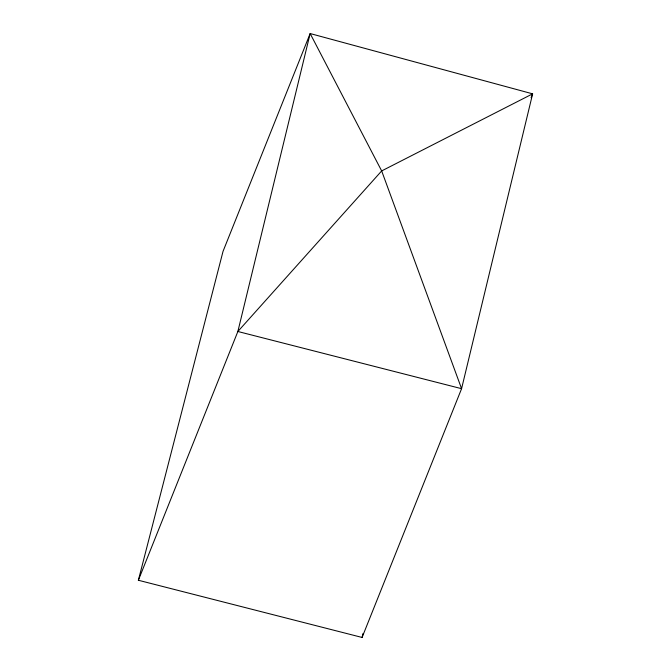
<?xml version="1.0" encoding="UTF-8"?>
<svg xmlns="http://www.w3.org/2000/svg" width="671" height="671" viewBox="0 0 671 671"><rect width="100%" height="100%" fill="white"/><g stroke="black" fill="none" stroke-linecap="round" stroke-linejoin="round"><path stroke-width="1.01" d="M362.08 637.45L461.581 388.685L532.631 93.839L310.153 33.55L223.04 251.348L138.369 580.256L362.08 637.45L363.078 633.382M138.369 580.256L237.87 331.491L310.153 33.55L381.665 170.929L461.581 388.685L237.87 331.491L381.665 170.929L532.631 93.839L531.08 97.723"/></g></svg>
